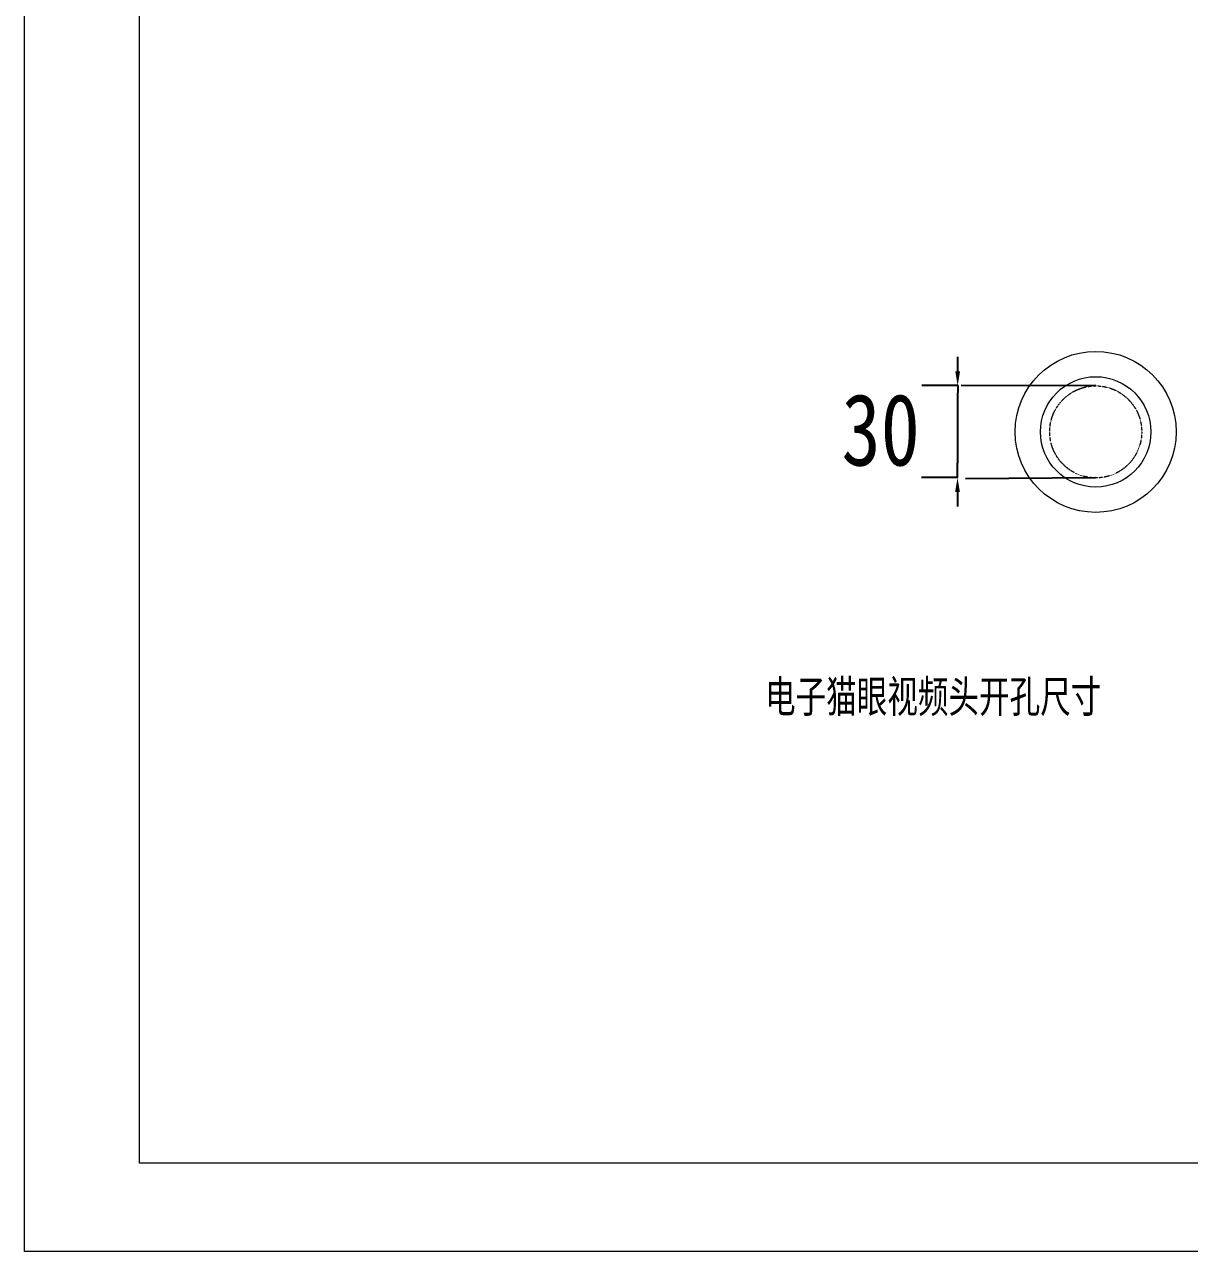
# Model space of a CAD drawing. Header units: millimetres. Extents: x 130143 to 328923, y 19139 to 134795.
# Drawn here: x 292923 to 305076, y 79693 to 92493 of the extents above; entities that cross this region are included whole.
import ezdxf

# ---------------------------------------------------------------- set-up
doc = ezdxf.new("R2010")
doc.units = ezdxf.units.MM
doc.header["$LTSCALE"] = 10
doc.linetypes.add('( Hidden )', pattern=[0.375, 0.25, -0.125])
doc.layers.get('Defpoints').update_dxf_attribs({"color": 250})
doc.layers.add('邦威智能化', color=7, linetype='Continuous', lineweight=18)
doc.styles.add('DIM_FONT', font='SIMPLEX.shx', dxfattribs={"width": 0.8})
doc.styles.get("Standard").update_dxf_attribs({"font": 'arial.ttf'})
doc.styles.add('黑体', font='simhei.ttf', dxfattribs={"width": 0.7})
doc.dimstyles.get("Standard").update_dxf_attribs({"dimtxt": 0.18, "dimasz": 0.18, "dimexe": 0.18, "dimexo": 0.0625, "dimgap": 0.09, "dimtad": 0, "dimtih": 1, "dimtoh": 1, "dimdec": 4, "dimzin": 0, "dimdsep": 46, "dimtxsty": 'Standard', "dimcen": 0.09, "dimadec": 0, "dimazin": 0, "dimtfac": 1, "dimtdec": 4, "dimtofl": 0, "dimtmove": 0, "dimatfit": 3, "dimfxl": 1, "dimtolj": 1, "dimtzin": 0, "dimarcsym": 0})

# ---------------------------------------------------------------- blocks, each defined once
blk = doc.blocks.new('*D497')
at = {"layer": 'Defpoints', "color": 0, "transparency": 16777216}
for p in [(304098, 88723), (302656, 87766), (304096, 87763)]:
    blk.add_point(p, dxfattribs=at)
at = {"layer": '邦威智能化', "color": 0, "lineweight": -2, "transparency": 16777216}
for p, q in [((302658, 88876), (302658, 89026)), ((302662, 88726), (302283, 88726)), ((302658, 88726), (302657, 88576)), ((302657, 88576), (302656, 87916)), ((302656, 87766), (302656, 87916)), ((302660, 87766), (302281, 87766)), ((302656, 87616), (302655, 87466))]:
    blk.add_line(p, q, dxfattribs=at)
at = {"layer": '邦威智能化', "color": 0, "transparency": 16777216}
for points in [[(302633, 88876), (302683, 88876), (302658, 88726)], [(302631, 87616), (302681, 87616), (302656, 87766)]]:
    blk.add_solid(points, dxfattribs=at)
at = {"layer": '邦威智能化', "color": 7, "lineweight": -3, "transparency": 16777216, "insert": (301855, 88261), "char_height": 750, "attachment_point": 5, "style": 'DIM_FONT'}
blk.add_mtext('\\A1;{\\fSimSun|b0|i0|c134|p2;30}', dxfattribs=at)
blk = doc.blocks.new('图框')
for points in [[(-2302, 1740), (42698, 1740), (42698, -30260), (-2302, -30260)], [(-802, 590), (41198, 590), (41198, -29110), (-802, -29110)]]:
    blk.add_lwpolyline(points, close=True)

msp = doc.modelspace()

# ---------------------------------------------------------------- linework, layer by layer
at = {"layer": '邦威智能化', "color": 5, "lineweight": -3}
for p, q in [((304098.23296, 88723.09782, 358.39653), (302693.36453, 88725.77202, 358.39653)), ((304096.4505, 87763.10113, 358.39653), (302738.37823, 87751.91875, 358.39653))]:
    msp.add_line(p, q, dxfattribs=at)
at = {"layer": '邦威智能化'}
for radius in [840, 576]:
    msp.add_circle((304098.23296, 88243.09782, 358.39653), radius, dxfattribs=at)
at = {"layer": '邦威智能化', "linetype": '( Hidden )'}
msp.add_circle((304098.23296, 88243.09782, 358.39653), 480, dxfattribs=at)

# ---------------------------------------------------------------- block references
at = {"layer": '邦威智能化', "xscale": 0.8000000000029104, "yscale": 0.7999999999992724, "zscale": 0.8}
msp.add_blockref('图框', (294763.97274, 103901.06772, 0), dxfattribs=at)

# ---------------------------------------------------------------- texts
at = {"layer": '邦威智能化', "color": 1, "linetype": 'ByBlock', "insert": (300648.02836, 85650.03457, 0), "char_height": 873.6551111, "width": 7248.312385, "attachment_point": 1, "style": '黑体'}
msp.add_mtext('{\\H0.3824x;电子猫眼视频头开孔尺寸}', dxfattribs=at)

# ---------------------------------------------------------------- dimensions: what is measured, and where the dimension line sits
at = {"layer": '邦威智能化', "color": 5, "lineweight": -3}
dim = msp.add_linear_dim(base=(302655.91521, 87765.77582, 358.39653), p1=(304098.23296, 88723.09782, 358.39653), p2=(304096.4505, 87763.10113, 358.39653), angle=269.893617106, text='{\\fSimSun|b0|i0|c134|p2;30}', dimstyle='Standard', override={"dimscale": 1.5, "dimtxt": 500, "dimasz": 100, "dimexe": 250, "dimexo": 300, "dimgap": 150, "dimtxsty": 'DIM_FONT', "dimclrt": 7, "dimadec": 2, "dimazin": 2, "dimtmove": 2, "dimfxl": 3, "dimfxlon": 1}, dxfattribs=at)
dim.commit()
dim.dimension.update_dxf_attribs({"geometry": '*D497', "text_midpoint": (301855.4922, 88260.89539, 358.39653), "dimtype": 161})

doc.saveas('drawing.dxf')
